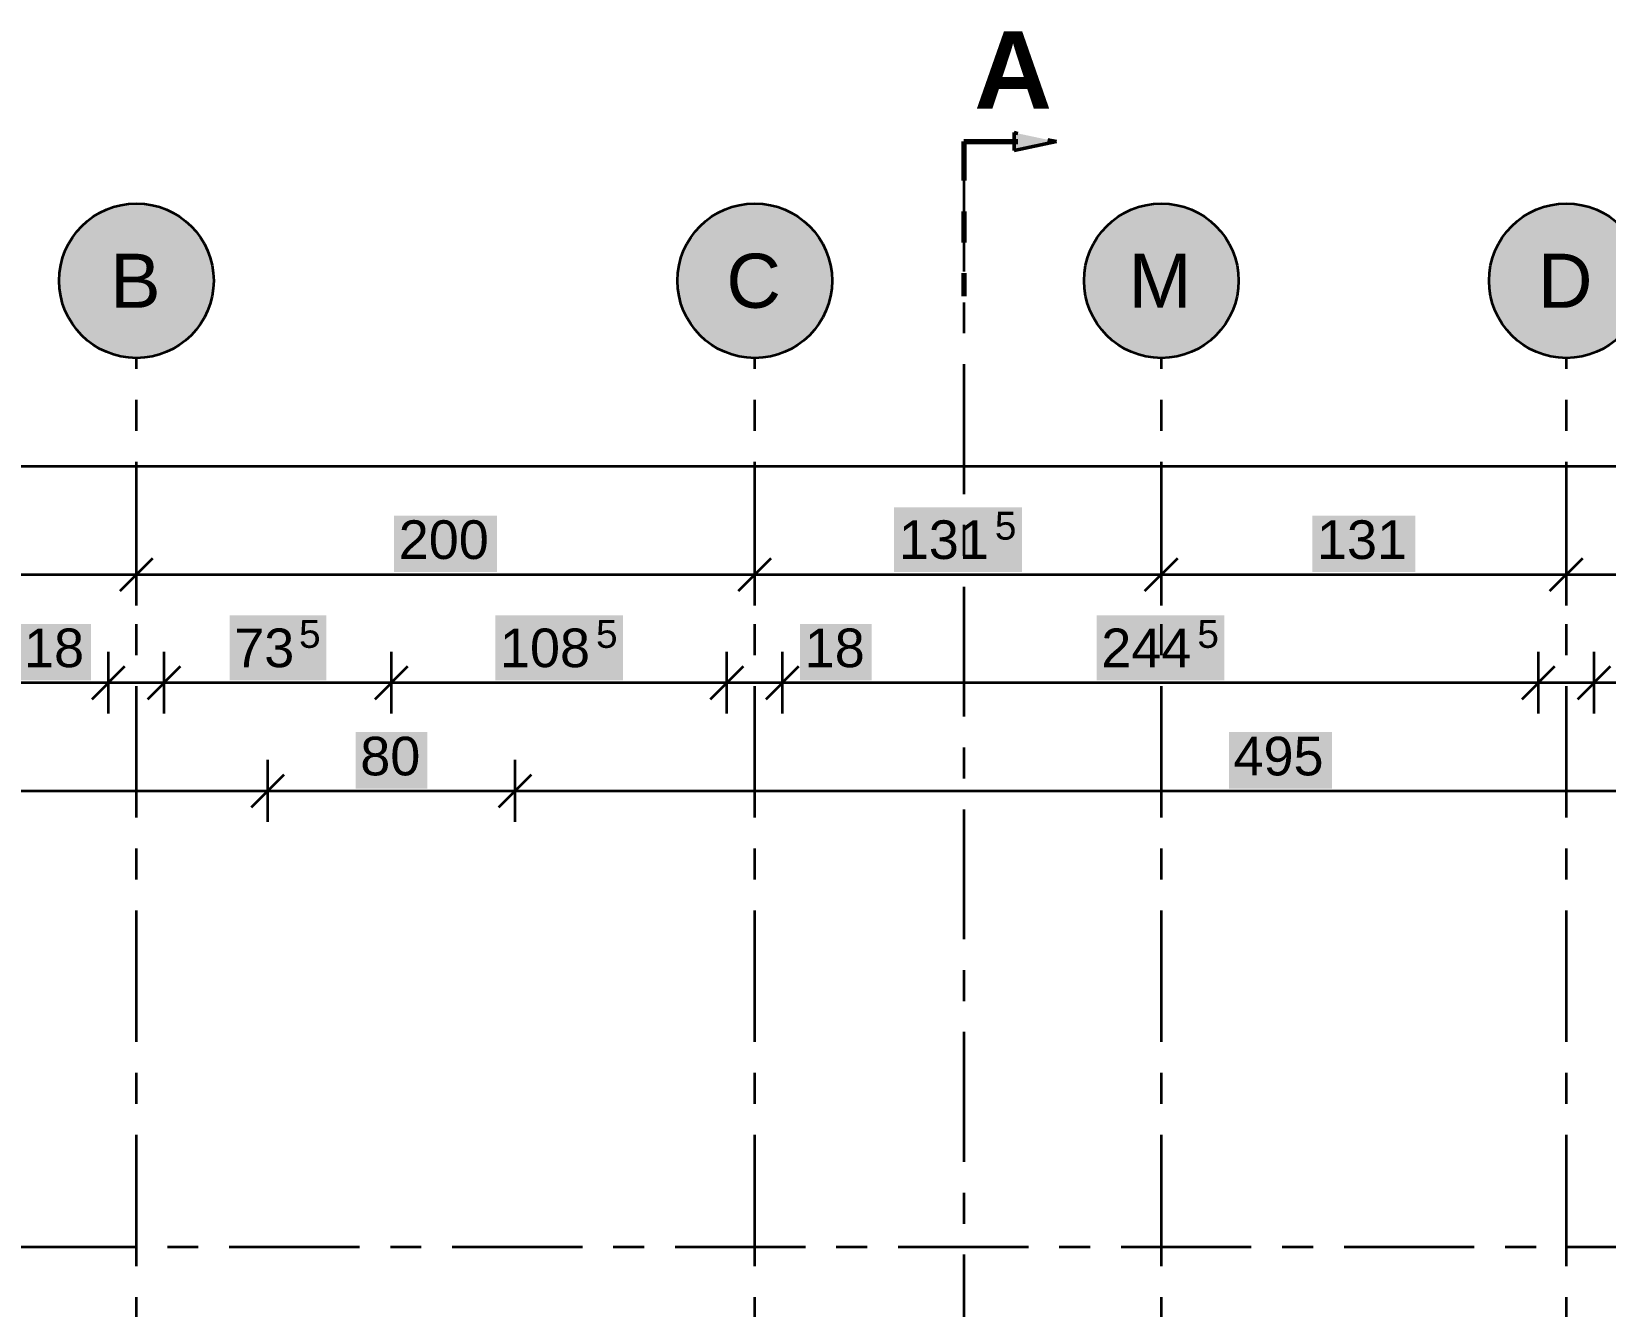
# Model space of a CAD drawing. Header units: metres. Extents: x -6.2 to 22.6, y -6.3 to 13.3.
# Drawn here: x 3.54 to 8.63, y 9.18 to 13.31 of the extents above; entities that cross this region are included whole.
import ezdxf

# ---------------------------------------------------------------- set-up
doc = ezdxf.new("R2010")
doc.units = ezdxf.units.M
doc.linetypes.add('PUNKTOWA', pattern=[10.5, 8.4, -1.05, 0, -1.05])
doc.linetypes.add('PUNKTOWA_KROTKA', pattern=[6.3, 4.2, -1.05, 0, -1.05])
for name, color, linetype, lineweight in [('A-MASKA', 7, 'Continuous', 18), ('A-OSIE', 1, 'PUNKTOWA', 25), ('A-PRZEKROJE', 1, 'PUNKTOWA_KROTKA', 50), ('A-WYMIARY', 1, 'Continuous', 25)]:
    doc.layers.add(name, color=color, linetype=linetype, lineweight=lineweight)
doc.styles.add('PL_ARIAL', font='arial.ttf')
doc.styles.add('PL_ARIAL_B', font='arialbd.ttf')

msp = doc.modelspace()

# ---------------------------------------------------------------- hatches: boundary and pattern name
at = {"layer": 'A-MASKA', "true_color": 0xffffff}
for points in [[(6.3258, 11.5575), (6.7392, 11.5575), (6.7392, 11.7675), (6.3258, 11.7675)], [(4.7084, 11.5575), (5.0416, 11.5575), (5.0416, 11.74), (4.7084, 11.74)], [(7.6784, 11.5575), (8.0116, 11.5575), (8.0116, 11.74), (7.6784, 11.74)], [(4.1763, 11.2075), (4.4887, 11.2075), (4.4887, 11.4175), (4.1763, 11.4175)], [(5.0358, 11.2075), (5.4492, 11.2075), (5.4492, 11.4175), (5.0358, 11.4175)], [(6.9808, 11.2075), (7.3942, 11.2075), (7.3942, 11.4175), (6.9808, 11.4175)], [(3.4964, 11.2075), (3.7285, 11.2075), (3.7285, 11.39), (3.4964, 11.39)], [(6.0215, 11.2075), (6.2536, 11.2075), (6.2536, 11.39), (6.0215, 11.39)], [(4.584, 10.8575), (4.816, 10.8575), (4.816, 11.04), (4.584, 11.04)], [(7.4084, 10.8575), (7.7416, 10.8575), (7.7416, 11.04), (7.4084, 11.04)]]:
    msp.add_hatch(color=7, dxfattribs=at).paths.add_polyline_path(points)
at = {"layer": 'A-OSIE', "true_color": 0xffffff}
for points in [[(4.125, 12.5), (4.1229, 12.5326), (4.1165, 12.5647), (4.106, 12.5957), (4.0915, 12.625), (4.0733, 12.6522), (4.0518, 12.6768), (4.0272, 12.6983), (4, 12.7165), (3.9707, 12.731), (3.9397, 12.7415), (3.9076, 12.7479), (3.875, 12.75), (3.8424, 12.7479), (3.8103, 12.7415), (3.7793, 12.731), (3.75, 12.7165), (3.7228, 12.6983), (3.6982, 12.6768), (3.6767, 12.6522), (3.6585, 12.625), (3.644, 12.5957), (3.6335, 12.5647), (3.6271, 12.5326), (3.625, 12.5), (3.6271, 12.4674), (3.6335, 12.4353), (3.644, 12.4043), (3.6585, 12.375), (3.6767, 12.3478), (3.6982, 12.3232), (3.7228, 12.3017), (3.75, 12.2835), (3.7793, 12.269), (3.8103, 12.2585), (3.8424, 12.2521), (3.875, 12.25), (3.9076, 12.2521), (3.9397, 12.2585), (3.9707, 12.269), (4, 12.2835), (4.0272, 12.3017), (4.0518, 12.3232), (4.0733, 12.3478), (4.0915, 12.375), (4.106, 12.4043), (4.1165, 12.4353), (4.1229, 12.4674)], [(6.125, 12.5), (6.1229, 12.5326), (6.1165, 12.5647), (6.106, 12.5957), (6.0915, 12.625), (6.0733, 12.6522), (6.0518, 12.6768), (6.0272, 12.6983), (6, 12.7165), (5.9707, 12.731), (5.9397, 12.7415), (5.9076, 12.7479), (5.875, 12.75), (5.8424, 12.7479), (5.8103, 12.7415), (5.7793, 12.731), (5.75, 12.7165), (5.7228, 12.6983), (5.6982, 12.6768), (5.6767, 12.6522), (5.6585, 12.625), (5.644, 12.5957), (5.6335, 12.5647), (5.6271, 12.5326), (5.625, 12.5), (5.6271, 12.4674), (5.6335, 12.4353), (5.644, 12.4043), (5.6585, 12.375), (5.6767, 12.3478), (5.6982, 12.3232), (5.7228, 12.3017), (5.75, 12.2835), (5.7793, 12.269), (5.8103, 12.2585), (5.8424, 12.2521), (5.875, 12.25), (5.9076, 12.2521), (5.9397, 12.2585), (5.9707, 12.269), (6, 12.2835), (6.0272, 12.3017), (6.0518, 12.3232), (6.0733, 12.3478), (6.0915, 12.375), (6.106, 12.4043), (6.1165, 12.4353), (6.1229, 12.4674)], [(7.44, 12.5), (7.4379, 12.5326), (7.4315, 12.5647), (7.421, 12.5957), (7.4065, 12.625), (7.3883, 12.6522), (7.3668, 12.6768), (7.3422, 12.6983), (7.315, 12.7165), (7.2857, 12.731), (7.2547, 12.7415), (7.2226, 12.7479), (7.19, 12.75), (7.1574, 12.7479), (7.1253, 12.7415), (7.0943, 12.731), (7.065, 12.7165), (7.0378, 12.6983), (7.0132, 12.6768), (6.9917, 12.6522), (6.9735, 12.625), (6.959, 12.5957), (6.9485, 12.5647), (6.9421, 12.5326), (6.94, 12.5), (6.9421, 12.4674), (6.9485, 12.4353), (6.959, 12.4043), (6.9735, 12.375), (6.9917, 12.3478), (7.0132, 12.3232), (7.0378, 12.3017), (7.065, 12.2835), (7.0943, 12.269), (7.1253, 12.2585), (7.1574, 12.2521), (7.19, 12.25), (7.2226, 12.2521), (7.2547, 12.2585), (7.2857, 12.269), (7.315, 12.2835), (7.3422, 12.3017), (7.3668, 12.3232), (7.3883, 12.3478), (7.4065, 12.375), (7.421, 12.4043), (7.4315, 12.4353), (7.4379, 12.4674)], [(8.75, 12.5), (8.7479, 12.5326), (8.7415, 12.5647), (8.731, 12.5957), (8.7165, 12.625), (8.6983, 12.6522), (8.6768, 12.6768), (8.6522, 12.6983), (8.625, 12.7165), (8.5957, 12.731), (8.5647, 12.7415), (8.5326, 12.7479), (8.5, 12.75), (8.4674, 12.7479), (8.4353, 12.7415), (8.4043, 12.731), (8.375, 12.7165), (8.3478, 12.6983), (8.3232, 12.6768), (8.3017, 12.6522), (8.2835, 12.625), (8.269, 12.5957), (8.2585, 12.5647), (8.2521, 12.5326), (8.25, 12.5), (8.2521, 12.4674), (8.2585, 12.4353), (8.269, 12.4043), (8.2835, 12.375), (8.3017, 12.3478), (8.3232, 12.3232), (8.3478, 12.3017), (8.375, 12.2835), (8.4043, 12.269), (8.4353, 12.2585), (8.4674, 12.2521), (8.5, 12.25), (8.5326, 12.2521), (8.5647, 12.2585), (8.5957, 12.269), (8.625, 12.2835), (8.6522, 12.3017), (8.6768, 12.3232), (8.6983, 12.3478), (8.7165, 12.375), (8.731, 12.4043), (8.7415, 12.4353), (8.7479, 12.4674)]]:
    msp.add_hatch(color=7, dxfattribs=at).paths.add_polyline_path(points)
at = {"layer": 'A-PRZEKROJE', "true_color": 0x000000}
msp.add_hatch(color=7, dxfattribs=at).paths.add_polyline_path([(6.8507, 12.95), (6.7138, 12.9209), (6.7138, 12.9791)])

# ---------------------------------------------------------------- linework, layer by layer
at = {"layer": 'A-OSIE', "linetype": 'PUNKTOWA', "lineweight": 35, "ltscale": 0.050668, "flags": 128}
for points in [[(3.875, -5.2), (3.875, 12.25)], [(5.875, -5.2), (5.875, 12.25)], [(7.19, -5.2), (7.19, 12.25)], [(8.5, -5.2), (8.5, 12.25)]]:
    msp.add_lwpolyline(points, dxfattribs=at)
at = {"layer": 'A-OSIE', "linetype": 'PUNKTOWA', "lineweight": 35, "ltscale": 0.050139, "flags": 128}
msp.add_lwpolyline([(-5.2, 9.375), (21.5441, 9.375)], dxfattribs=at)
at = {"layer": 'A-OSIE', "linetype": 'Continuous', "lineweight": 35, "ltscale": 0.05}
for centre in [(3.875, 12.5), (5.875, 12.5), (7.19, 12.5), (8.5, 12.5)]:
    msp.add_circle(centre, 0.25, dxfattribs=at)
at = {"layer": 'A-PRZEKROJE', "linetype": 'PUNKTOWA', "lineweight": 35, "ltscale": 0.05, "flags": 128}
msp.add_lwpolyline([(6.5507, 12.95), (6.5507, -5.9)], dxfattribs=at)
at = {"layer": 'A-PRZEKROJE', "linetype": 'PUNKTOWA_KROTKA', "lineweight": 70, "ltscale": 0.03, "flags": 128}
msp.add_lwpolyline([(6.5507, 12.95), (6.5507, 12.45)], dxfattribs=at)
at = {"layer": 'A-PRZEKROJE', "linetype": 'Continuous', "lineweight": 70, "ltscale": 0.05, "flags": 128}
msp.add_lwpolyline([(6.5507, 12.95), (6.7257, 12.95)], dxfattribs=at)
at = {"layer": 'A-PRZEKROJE', "lineweight": 50, "ltscale": 0.05, "flags": 128}
msp.add_lwpolyline([(6.8507, 12.95), (6.7138, 12.9209), (6.7138, 12.9791)], close=True, dxfattribs=at)
at = {"layer": 'A-WYMIARY', "lineweight": 35, "ltscale": 0.05}
for points in [[(-0.4, 11.9), (18.775, 11.9)], [(3.875, 11.45), (3.875, 11.65)], [(5.875, 11.45), (5.875, 11.65)], [(7.19, 11.45), (7.19, 11.65)], [(8.5, 11.45), (8.5, 11.65)], [(3.822, 11.497), (3.928, 11.603)], [(5.822, 11.497), (5.928, 11.603)], [(7.137, 11.497), (7.243, 11.603)], [(8.447, 11.497), (8.553, 11.603)], [(-0.1, 11.55), (18.475, 11.55)], [(3.732, 11.147), (3.838, 11.253)], [(3.785, 11.1), (3.785, 11.3)], [(3.912, 11.147), (4.018, 11.253)], [(3.965, 11.1), (3.965, 11.3)], [(4.647, 11.147), (4.753, 11.253)], [(4.7, 11.1), (4.7, 11.3)], [(5.732, 11.147), (5.838, 11.253)], [(5.785, 11.1), (5.785, 11.3)], [(5.912, 11.147), (6.018, 11.253)], [(5.965, 11.1), (5.965, 11.3)], [(8.357, 11.147), (8.463, 11.253)], [(8.41, 11.1), (8.41, 11.3)], [(8.537, 11.147), (8.643, 11.253)], [(8.59, 11.1), (8.59, 11.3)], [(-0.4, 11.2), (18.775, 11.2)], [(4.3, 10.75), (4.3, 10.95)], [(5.1, 10.75), (5.1, 10.95)], [(4.247, 10.797), (4.353, 10.903)], [(5.047, 10.797), (5.153, 10.903)], [(-0.4, 10.85), (18.775, 10.85)]]:
    msp.add_lwpolyline(points, dxfattribs=at)

# ---------------------------------------------------------------- texts
at = {"layer": 'A-OSIE', "style": 'PL_ARIAL'}
for s, p in [('B', (3.7902, 12.4125)), ('C', (5.7831, 12.4125)), ('M', (7.0841, 12.4125)), ('D', (8.4081, 12.4125))]:
    msp.add_text(s, height=0.175, dxfattribs=at).set_placement(p)
at = {"layer": 'A-PRZEKROJE', "style": 'PL_ARIAL_B'}
msp.add_text('A', height=0.25, dxfattribs=at).set_placement((6.5845, 13.0562))
at = {"layer": 'A-WYMIARY', "style": 'PL_ARIAL'}
for s, height, p in [('200', 0.125, (4.7234, 11.6)), ('131', 0.125, (6.3408, 11.6)), ('5', 0.09, (6.6514, 11.6625)), ('131', 0.125, (7.6934, 11.6)), ('18', 0.125, (3.5114, 11.25)), ('73', 0.125, (4.1913, 11.25)), ('5', 0.09, (4.4009, 11.3125)), ('108', 0.125, (5.0508, 11.25)), ('5', 0.09, (5.3614, 11.3125)), ('18', 0.125, (6.0365, 11.25)), ('244', 0.125, (6.9958, 11.25)), ('5', 0.09, (7.3064, 11.3125)), ('80', 0.125, (4.599, 10.9)), ('495', 0.125, (7.4234, 10.9))]:
    msp.add_text(s, height=height, dxfattribs=at).set_placement(p)

doc.saveas('drawing.dxf')
